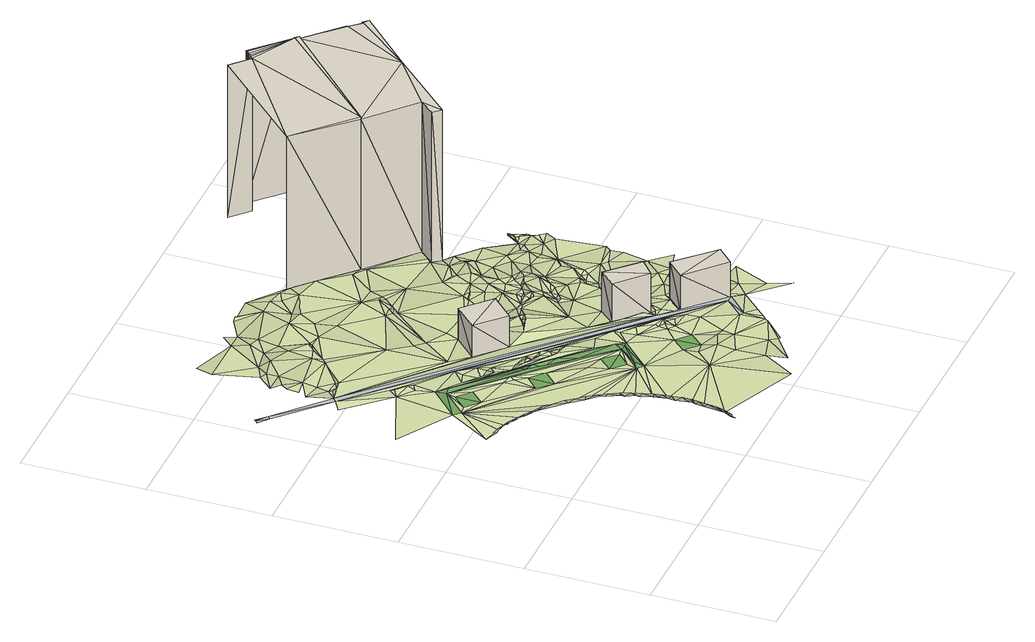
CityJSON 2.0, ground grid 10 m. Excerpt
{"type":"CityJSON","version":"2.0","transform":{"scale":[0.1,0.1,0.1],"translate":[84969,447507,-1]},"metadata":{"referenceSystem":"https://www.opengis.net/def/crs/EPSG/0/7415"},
"CityObjects":{
"object1":{"type":"GenericCityObject","attributes":{"bgt_status":"bestaand","bgt_type":"muur","plus_status":"geenWaarde","plus_type":"waardeOnbekend","relatievehoogteligging":"0"},"geometry":[{"type":"MultiSurface","lod":"1","boundaries":[[[0,1,2]],[[3,4,1]],[[5,0,2]],[[6,4,3]],[[7,6,3]],[[0,5,8]],[[0,3,1]],[[8,5,9]],[[10,8,9]],[[5,11,9]],[[5,12,11]]]}]},
"building1":{"type":"Building","attributes":{"bgt_status":"bestaand","identificatiebagpnd":"503100000018588","measuredHeight":3.21,"min-height-surface":0.35,"plus_status":"geenWaarde","relatievehoogteligging":"0"},"geometry":[{"type":"MultiSurface","lod":"1","boundaries":[[[13,14,15]],[[14,16,15]],[[17,18,13]],[[13,18,14]],[[19,17,15]],[[15,17,13]],[[20,19,16]],[[16,19,15]],[[18,20,14]],[[14,20,16]]]}]},
"building2":{"type":"Building","attributes":{"bgt_status":"bestaand","identificatiebagpnd":"503100000018599","measuredHeight":3.71,"min-height-surface":0.19,"plus_status":"geenWaarde","relatievehoogteligging":"0"},"geometry":[{"type":"MultiSurface","lod":"1","boundaries":[[[21,22,23]],[[22,24,23]],[[25,26,21]],[[21,26,22]],[[27,25,23]],[[23,25,21]],[[28,27,24]],[[24,27,23]],[[26,28,22]],[[22,28,24]]]}]},
"building3":{"type":"Building","attributes":{"bgt_status":"bestaand","identificatiebagpnd":"503100000018606","measuredHeight":3.38,"min-height-surface":0.2,"plus_status":"geenWaarde","relatievehoogteligging":"0"},"geometry":[{"type":"MultiSurface","lod":"1","boundaries":[[[29,30,31]],[[30,32,31]],[[33,34,29]],[[29,34,30]],[[35,33,31]],[[31,33,29]],[[36,35,32]],[[32,35,31]],[[34,36,30]],[[30,36,32]]]}]},
"building4":{"type":"Building","attributes":{"bgt_status":"bestaand","hoek":"(1:43.9)","identificatiebagpnd":"503100000004645","identificatiebagvbolaagstehuisnummer":"(1:503010000003305)","measuredHeight":13.8,"min-height-surface":0.21,"plaatsingspunt":"(1:84996.140447550.544)","plus_status":"geenWaarde","relatievehoogteligging":"0","tekst":"(1:45)"},"geometry":[{"type":"MultiSurface","lod":"1","boundaries":[[[37,38,39]],[[40,41,42]],[[42,41,43]],[[40,38,37]],[[41,40,37]],[[37,44,45]],[[37,46,44]],[[46,37,47]],[[48,37,45]],[[48,41,37]],[[49,50,40]],[[40,50,38]],[[51,52,42]],[[42,52,49]],[[42,49,40]],[[53,54,41]],[[41,54,43]],[[55,53,48]],[[48,53,41]],[[56,55,45]],[[45,55,48]],[[57,56,44]],[[44,56,45]],[[58,57,46]],[[46,57,44]],[[59,58,47]],[[47,58,46]],[[60,59,37]],[[37,59,47]],[[61,60,39]],[[39,60,37]],[[62,61,50]],[[50,61,38]],[[38,61,39]]]}]},
"building5":{"type":"Building","attributes":{"bgt_status":"bestaand","hoek":"(1:43.9)","identificatiebagpnd":"503100000025336","identificatiebagvbolaagstehuisnummer":"(1:503010000003307)","measuredHeight":13.6,"min-height-surface":0.22,"plaatsingspunt":"(1:85001.101447546.689)","plus_status":"geenWaarde","relatievehoogteligging":"0","tekst":"(1:47)"},"geometry":[{"type":"MultiSurface","lod":"1","boundaries":[[[63,64,65]],[[66,65,64]],[[64,63,49]],[[49,63,50]],[[67,68,50]],[[63,67,50]],[[63,69,67]],[[63,70,69]],[[69,70,71]],[[72,73,66]],[[66,73,65]],[[74,72,64]],[[64,72,66]],[[52,74,49]],[[49,74,64]],[[75,62,68]],[[68,62,50]],[[76,75,67]],[[67,75,68]],[[77,76,69]],[[69,76,67]],[[78,77,71]],[[71,77,69]],[[79,78,70]],[[70,78,71]]]}]},
"landuse1":{"type":"LandUse","attributes":{"bgt_fysiekvoorkomen":"onverhard","bgt_status":"bestaand","onbegroeidterreindeeloptalud":"0","plus_fysiekvoorkomen":"waardeOnbekend","plus_status":"geenWaarde","relatievehoogteligging":"0"},"geometry":[{"type":"MultiSurface","lod":"1","boundaries":[[[80,81,82]],[[83,80,84]],[[83,81,80]],[[83,85,81]],[[81,86,82]],[[85,87,81]],[[88,87,85]],[[89,88,85]],[[89,87,88]],[[82,86,90]],[[87,86,81]],[[89,91,87]],[[91,92,87]],[[93,94,90]],[[89,95,91]],[[92,86,87]],[[91,95,92]],[[95,96,92]],[[95,97,96]],[[96,98,92]],[[98,86,92]],[[96,97,98]],[[99,98,97]],[[93,0,100]],[[99,101,98]],[[102,86,98]],[[103,104,105]],[[106,107,104]],[[104,107,105]],[[101,102,98]],[[108,93,90]],[[107,109,105]],[[110,0,93]],[[111,102,101]],[[107,112,109]],[[107,113,112]],[[114,102,111]],[[112,113,115]],[[114,116,102]],[[117,110,93]],[[118,116,114]],[[115,113,119]],[[93,108,120]],[[121,117,93]],[[119,122,115]],[[118,123,116]],[[93,120,121]],[[124,122,119]],[[113,125,119]],[[121,110,117]],[[124,126,122]],[[126,127,122]],[[123,128,116]],[[125,124,119]],[[129,123,130]],[[126,131,127]],[[125,126,124]],[[127,131,132]],[[108,133,120]],[[128,123,129]],[[125,131,126]],[[133,110,121]],[[120,133,121]],[[131,134,132]],[[135,86,102]],[[134,136,132]],[[137,129,130]],[[125,134,131]],[[138,137,130]],[[139,140,136]],[[141,138,142]],[[137,128,129]],[[134,139,136]],[[143,142,144]],[[140,145,144]],[[137,138,141]],[[145,140,139]],[[134,145,139]],[[145,143,144]],[[146,141,142]],[[143,146,142]],[[146,137,141]],[[145,146,143]],[[147,110,133]],[[108,147,133]],[[108,148,147]],[[116,135,102]],[[113,107,149]],[[135,116,128]],[[150,148,151]],[[113,149,125]],[[151,148,152]],[[135,128,137]],[[148,150,147]],[[135,146,145]],[[135,137,146]],[[153,145,134]],[[134,125,149]],[[148,154,152]],[[150,151,155]],[[156,151,152]],[[150,155,147]],[[155,151,156]],[[156,152,157]],[[158,148,108]],[[149,107,159]],[[152,154,157]],[[156,157,155]],[[153,135,145]],[[157,154,160]],[[153,134,149]],[[155,161,147]],[[148,162,154]],[[160,154,163]],[[3,0,110]],[[157,161,155]],[[157,160,161]],[[164,163,154]],[[160,163,165]],[[166,165,163]],[[160,165,161]],[[164,154,167]],[[163,168,166]],[[168,163,164]],[[161,165,166]],[[154,162,167]],[[158,162,148]],[[168,169,166]],[[166,169,161]],[[147,3,110]],[[170,169,168]],[[169,170,161]],[[168,164,171]],[[149,159,172]],[[164,167,171]],[[168,171,170]],[[149,173,153]],[[174,171,167]],[[171,174,170]],[[167,175,174]],[[170,174,175]],[[162,175,167]],[[173,149,176]],[[149,172,177]],[[176,149,178]],[[170,179,161]],[[153,173,180]],[[175,181,170]],[[178,149,177]],[[158,153,180]],[[175,162,181]],[[161,3,147]],[[173,176,182]],[[172,183,184]],[[178,182,176]],[[181,162,158]],[[170,181,179]],[[177,172,184]],[[183,185,184]],[[158,179,181]],[[178,177,186]],[[182,178,187]],[[180,188,158]],[[158,189,179]],[[188,189,158]],[[177,184,186]],[[182,187,190]],[[178,186,187]],[[188,180,191]],[[180,190,191]],[[188,192,189]],[[161,179,3]],[[190,187,193]],[[189,194,179]],[[195,192,188]],[[193,187,186]],[[188,191,196]],[[189,192,194]],[[188,196,195]],[[184,185,197]],[[191,190,198]],[[186,184,197]],[[197,185,199]],[[191,200,196]],[[198,200,191]],[[194,192,195]],[[201,190,193]],[[194,195,196]],[[196,200,194]],[[190,201,198]],[[200,198,202]],[[179,194,203]],[[193,186,7]],[[194,200,202]],[[204,202,198]],[[186,197,205]],[[194,202,204]],[[203,204,198]],[[7,186,205]],[[203,194,204]],[[201,193,7]],[[198,201,203]],[[179,203,3]],[[6,205,206]],[[6,7,205]],[[6,206,207]],[[201,3,203]],[[7,3,201]]]}]},
"landuse2":{"type":"LandUse","attributes":{"bgt_fysiekvoorkomen":"erf","bgt_status":"bestaand","onbegroeidterreindeeloptalud":"0","plus_fysiekvoorkomen":"waardeOnbekend","plus_status":"geenWaarde","relatievehoogteligging":"0"},"geometry":[{"type":"MultiSurface","lod":"1","boundaries":[[[2,208,209]],[[208,2,210]],[[211,210,2]],[[212,213,214]],[[208,215,209]],[[212,209,215]],[[216,211,2]],[[217,213,212]],[[210,211,208]],[[218,215,208]],[[211,218,208]],[[219,220,217]],[[219,217,212]],[[216,218,211]],[[221,220,219]],[[221,222,220]],[[216,2,223]],[[224,212,215]],[[224,215,218]],[[224,218,216]],[[225,219,212]],[[226,227,222]],[[226,222,221]],[[228,221,219]],[[228,226,221]],[[225,212,224]],[[228,219,225]],[[223,2,18]],[[229,224,216]],[[230,227,231]],[[227,226,231]],[[232,226,228]],[[229,216,223]],[[20,18,2]],[[233,225,224]],[[234,228,225]],[[232,228,234]],[[235,225,233]],[[232,236,226]],[[229,233,224]],[[235,234,225]],[[226,236,231]],[[237,235,233]],[[238,232,234]],[[234,235,239]],[[229,223,240]],[[239,238,234]],[[236,232,241]],[[232,238,241]],[[237,239,235]],[[242,233,229]],[[243,240,223]],[[237,233,242]],[[20,2,1]],[[17,223,18]],[[238,239,244]],[[244,239,237]],[[231,236,245]],[[245,236,241]],[[223,17,243]],[[244,237,242]],[[246,231,245]],[[244,247,238]],[[247,241,238]],[[242,229,248]],[[249,229,240]],[[242,247,244]],[[17,250,243]],[[243,249,240]],[[245,241,251]],[[252,19,20]],[[249,248,229]],[[253,252,20]],[[254,242,248]],[[254,247,242]],[[247,251,241]],[[255,243,250]],[[245,251,256]],[[19,252,257]],[[250,17,258]],[[19,259,17]],[[252,260,257]],[[249,243,261]],[[262,247,254]],[[255,261,243]],[[19,257,263]],[[258,17,259]],[[257,260,264]],[[1,253,20]],[[251,265,256]],[[266,260,252]],[[257,264,263]],[[253,266,252]],[[262,267,247]],[[251,268,265]],[[267,251,247]],[[264,260,269]],[[255,250,258]],[[19,263,270]],[[271,254,248]],[[19,270,259]],[[264,269,263]],[[272,263,269]],[[266,269,260]],[[272,270,263]],[[248,249,271]],[[262,254,271]],[[258,259,273]],[[274,259,270]],[[273,259,274]],[[251,275,268]],[[261,276,249]],[[277,25,253]],[[278,251,267]],[[279,261,255]],[[280,272,269]],[[279,276,261]],[[281,270,272]],[[282,274,270]],[[1,277,253]],[[267,262,283]],[[284,258,273]],[[280,269,266]],[[284,273,274]],[[279,255,285]],[[278,275,251]],[[249,276,286]],[[27,266,253]],[[253,25,27]],[[279,285,276]],[[282,270,281]],[[284,274,282]],[[278,267,287]],[[281,272,280]],[[277,288,25]],[[286,271,249]],[[283,262,271]],[[255,258,289]],[[276,285,286]],[[290,258,284]],[[287,267,283]],[[1,288,277]],[[288,26,25]],[[291,281,280]],[[278,292,275]],[[280,266,293]],[[285,294,286]],[[278,287,292]],[[1,26,288]],[[295,281,291]],[[290,289,258]],[[296,284,282]],[[255,297,285]],[[281,296,282]],[[26,1,298]],[[271,286,299]],[[266,27,300]],[[298,1,301]],[[286,294,299]],[[291,280,293]],[[301,1,35]],[[292,287,283]],[[302,266,300]],[[302,293,266]],[[295,291,303]],[[275,292,51]],[[304,26,298]],[[295,296,281]],[[305,290,284]],[[271,299,306]],[[304,298,301]],[[255,289,297]],[[285,297,294]],[[303,291,293]],[[307,289,290]],[[308,295,303]],[[309,292,283]],[[296,305,284]],[[283,271,310]],[[311,307,290]],[[312,295,308]],[[299,294,297]],[[313,301,35]],[[4,35,1]],[[312,314,295]],[[313,304,301]],[[315,27,316]],[[28,26,304]],[[314,317,295]],[[318,27,315]],[[307,311,289]],[[295,317,296]],[[300,27,318]],[[311,290,305]],[[51,292,309]],[[308,303,319]],[[319,303,293]],[[299,297,306]],[[320,302,300]],[[319,312,308]],[[293,302,321]],[[316,27,28]],[[309,283,310]],[[302,320,321]],[[312,322,314]],[[271,306,323]],[[319,293,324]],[[313,325,304]],[[293,321,324]],[[322,312,319]],[[326,320,300]],[[322,317,314]],[[28,304,325]],[[318,315,316]],[[36,313,35]],[[207,327,6]],[[296,317,328]],[[311,329,289]],[[320,326,321]],[[309,310,51]],[[310,271,323]],[[330,305,296]],[[329,311,305]],[[324,321,331]],[[322,332,317]],[[289,333,297]],[[322,319,332]],[[332,328,317]],[[328,330,296]],[[326,331,321]],[[316,28,334]],[[325,313,335]],[[28,325,334]],[[336,319,324]],[[4,33,35]],[[337,300,318]],[[327,4,6]],[[329,333,289]],[[338,326,300]],[[36,335,313]],[[329,305,330]],[[318,316,339]],[[332,319,336]],[[339,316,334]],[[339,334,325]],[[331,326,340]],[[341,328,332]],[[330,328,341]],[[324,331,342]],[[306,297,343]],[[344,335,36]],[[345,300,337]],[[336,324,342]],[[345,338,300]],[[336,346,332]],[[338,340,326]],[[340,347,331]],[[341,332,346]],[[348,325,335]],[[4,327,33]],[[329,330,349]],[[350,318,339]],[[310,52,51]],[[330,341,351]],[[337,318,350]],[[33,327,352]],[[353,333,329]],[[342,331,347]],[[348,339,325]],[[343,323,306]],[[349,330,351]],[[36,354,344]],[[355,346,336]],[[341,346,356]],[[347,340,357]],[[335,344,348]],[[358,329,349]],[[338,357,340]],[[353,329,358]],[[355,336,342]],[[359,333,353]],[[342,347,357]],[[356,346,355]],[[33,352,34]],[[360,351,341]],[[352,327,361]],[[333,362,297]],[[323,52,310]],[[349,351,363]],[[36,34,354]],[[360,341,356]],[[358,349,363]],[[337,364,345]],[[365,337,350]],[[355,342,366]],[[357,338,367]],[[364,337,365]],[[368,338,345]],[[333,359,369]],[[342,357,367]],[[352,361,370]],[[361,327,371]],[[356,355,372]],[[350,339,373]],[[352,370,34]],[[297,362,343]],[[374,344,354]],[[367,338,368]],[[372,360,356]],[[366,342,367]],[[339,348,373]],[[368,345,364]],[[372,355,366]],[[371,327,375]],[[353,369,359]],[[348,344,374]],[[52,323,343]],[[376,353,358]],[[363,351,377]],[[354,34,378]],[[358,363,376]],[[377,351,360]],[[379,364,365]],[[364,379,368]],[[369,362,333]],[[370,361,380]],[[376,369,353]],[[380,34,370]],[[378,34,380]],[[350,381,365]],[[378,382,354]],[[383,368,379]],[[365,384,379]],[[373,348,374]],[[367,368,385]],[[372,366,386]],[[386,366,367]],[[387,360,372]],[[376,363,388]],[[389,378,380]],[[382,374,354]],[[388,363,377]],[[368,383,385]],[[390,361,371]],[[379,384,383]],[[377,360,387]],[[382,378,389]],[[391,350,373]],[[384,365,381]],[[376,392,369]],[[367,385,393]],[[380,361,390]],[[362,394,343]],[[74,52,343]],[[395,373,374]],[[384,396,383]],[[397,389,380]],[[385,383,396]],[[372,386,387]],[[398,381,350]],[[73,362,369]],[[376,388,392]],[[367,399,386]],[[367,393,399]],[[400,374,382]],[[388,377,401]],[[392,402,369]],[[395,374,400]],[[382,389,397]],[[391,398,350]],[[381,396,384]],[[72,394,362]],[[392,388,401]],[[369,402,73]],[[362,73,72]],[[394,74,343]],[[403,385,396]],[[391,373,395]],[[392,401,402]],[[401,377,404]],[[377,387,404]],[[393,385,403]],[[396,381,403]],[[400,405,395]],[[406,400,382]],[[72,74,394]],[[386,399,407]],[[393,403,399]],[[400,406,405]],[[387,386,408]],[[405,409,395]],[[402,401,410]],[[402,410,73]],[[407,408,386]],[[410,401,404]],[[408,404,387]],[[395,411,391]],[[407,399,412]],[[412,399,403]],[[398,413,381]],[[414,398,391]],[[408,407,412]],[[415,403,381]],[[408,416,404]],[[414,413,398]],[[410,417,73]],[[415,381,413]],[[412,403,418]],[[410,404,417]],[[416,417,404]],[[419,416,408]],[[412,418,408]],[[419,408,418]],[[419,417,416]],[[415,420,403]],[[418,403,420]],[[419,421,417]],[[419,418,421]],[[422,417,423]],[[421,423,417]],[[424,417,422]],[[425,418,420]],[[418,426,421]],[[422,423,427]],[[423,421,428]],[[427,423,428]],[[417,424,429]],[[418,425,426]],[[430,422,427]],[[424,422,430]],[[431,428,421]],[[432,421,426]],[[431,427,428]],[[430,427,431]],[[424,430,429]],[[431,429,430]]]}]},
"plantcover1":{"type":"PlantCover","attributes":{"begroeidterreindeeloptalud":"0","bgt_status":"bestaand","class":"groenvoorziening","plus_fysiekvoorkomen":"waardeOnbekend","plus_status":"geenWaarde","relatievehoogteligging":"0"},"geometry":[{"type":"MultiSurface","lod":"1","boundaries":[[[433,434,435]],[[434,436,435]]]}]},
"landuse3":{"type":"LandUse","attributes":{"bgt_fysiekvoorkomen":"openverharding","bgt_status":"bestaand","onbegroeidterreindeeloptalud":"0","plus_fysiekvoorkomen":"waardeOnbekend","plus_status":"geenWaarde","relatievehoogteligging":"0"},"geometry":[{"type":"MultiSurface","lod":"1","boundaries":[[[437,438,86]],[[135,437,86]],[[433,86,434]],[[438,439,440]],[[441,435,436]],[[441,86,433]],[[435,441,433]],[[442,443,135]],[[444,445,442]],[[442,446,443]],[[442,445,446]],[[440,441,436]],[[443,447,135]],[[439,438,448]],[[449,445,444]],[[442,450,444]],[[440,436,434]],[[86,438,434]],[[447,437,135]],[[447,449,437]],[[444,450,448]],[[442,441,450]],[[450,439,448]],[[450,440,439]],[[438,440,434]],[[450,441,440]],[[437,449,444]],[[447,445,449]]]}]},
"plantcover2":{"type":"PlantCover","attributes":{"begroeidterreindeeloptalud":"0","bgt_status":"bestaand","class":"groenvoorziening","plus_fysiekvoorkomen":"waardeOnbekend","plus_status":"geenWaarde","relatievehoogteligging":"0"},"geometry":[{"type":"MultiSurface","lod":"1","boundaries":[[[437,444,448]],[[437,448,438]]]}]},
"plantcover3":{"type":"PlantCover","attributes":{"begroeidterreindeeloptalud":"0","bgt_status":"bestaand","class":"groenvoorziening","plus_fysiekvoorkomen":"heesters","plus_status":"geenWaarde","relatievehoogteligging":"0"},"geometry":[{"type":"MultiSurface","lod":"1","boundaries":[[[90,86,441]],[[451,135,153]],[[452,442,451]],[[453,441,442]],[[454,455,453]],[[108,90,441]],[[455,456,457]],[[458,441,459]],[[108,455,158]],[[108,456,455]],[[460,458,459]],[[108,441,458]],[[452,454,442]],[[459,441,453]],[[455,457,453]],[[461,460,459]],[[457,459,453]],[[457,456,459]],[[456,461,459]],[[456,108,460]],[[442,454,453]],[[158,455,454]],[[456,460,461]],[[108,458,460]],[[158,452,153]],[[158,454,452]],[[452,451,153]],[[442,135,451]]]}]},
"plantcover4":{"type":"PlantCover","attributes":{"begroeidterreindeeloptalud":"0","bgt_status":"bestaand","class":"groenvoorziening","plus_fysiekvoorkomen":"waardeOnbekend","plus_status":"geenWaarde","relatievehoogteligging":"0"},"geometry":[{"type":"MultiSurface","lod":"1","boundaries":[[[447,443,446]],[[447,446,445]]]}]},
"plantcover5":{"type":"PlantCover","attributes":{"begroeidterreindeeloptalud":"0","bgt_status":"bestaand","class":"groenvoorziening","plus_fysiekvoorkomen":"waardeOnbekend","plus_status":"geenWaarde","relatievehoogteligging":"0"},"geometry":[{"type":"MultiSurface","lod":"1","boundaries":[[[173,182,180]],[[182,190,180]]]}]}
},
"vertices":[
[52,307,15],[244,126,15],[55,310,15],[283,83,14],[289,83,14],[17,347,14],[273,67,13],[270,69,13],[14,345,14],[8,354,14],[6,352,14],[9,354,14],[9,355,14],
[163,252,42],[145,234,42],[185,231,42],[167,213,42],[163,252,14],[145,234,14],[185,231,14],[167,213,14],
[227,154,47],[250,132,47],[239,167,47],[263,143,47],[227,154,12],[250,132,12],[239,167,12],[263,143,12],
[290,84,44],[303,97,44],[260,112,44],[274,126,44],[290,84,12],[303,97,12],[260,112,12],[274,126,12],
[310,437,148],[313,435,148],[310,438,148],[228,354,148],[273,457,148],[184,396,148],[258,471,148],[278,462,148],[277,460,148],[280,464,148],[281,465,148],[275,459,148],[228,354,146],[313,435,146],[184,396,12],[228,354,12],[273,457,12],[258,471,12],[275,459,12],[277,460,12],[278,462,12],[280,464,12],[281,465,12],[310,437,12],[310,438,12],[313,435,12],
[310,352,146],[266,320,146],[261,302,146],[255,308,146],[341,407,146],[341,408,146],[349,398,146],[354,395,146],[350,399,146],[255,308,12],[261,302,12],[266,320,12],[341,408,12],[341,407,12],[349,398,12],[350,399,12],[354,395,12],
[59,182,12],[63,182,12],[48,186,12],[62,180,16],[53,182,16],[70,177,16],[75,216,12],[71,181,12],[71,178,13],[78,174,15],[70,221,12],[80,175,12],[84,174,12],[78,269,12],[24,249,12],[85,170,15],[87,171,12],[93,165,15],[97,165,12],[100,161,15],[46,303,12],[106,155,15],[117,147,11],[140,26,15],[142,27,11],[143,33,15],[142,24,11],[146,34,11],[94,244,12],[145,40,15],[83,276,13],[113,149,15],[146,47,15],[148,51,11],[118,143,15],[147,54,15],[125,137,11],[83,272,14],[124,136,15],[149,58,11],[91,259,12],[92,265,14],[148,61,15],[129,129,15],[150,61,11],[153,62,11],[150,64,11],[148,68,15],[134,128,11],[133,124,12],[133,122,15],[148,74,11],[147,76,15],[96,262,13],[149,80,11],[178,116,11],[146,83,15],[140,114,11],[137,114,15],[147,87,12],[145,90,15],[140,111,11],[140,106,15],[144,101,11],[143,98,15],[147,91,11],[144,104,11],[121,239,15],[110,229,14],[202,67,11],[120,232,14],[122,218,13],[130,211,15],[183,112,11],[140,201,13],[131,225,15],[133,218,13],[135,215,15],[206,135,12],[212,6,11],[147,201,13],[161,198,13],[188,154,14],[151,195,14],[168,179,14],[156,195,15],[160,191,12],[171,176,15],[164,188,14],[164,192,12],[170,189,14],[172,183,14],[227,32,12],[212,92,12],[178,177,14],[182,174,15],[212,80,13],[226,56,12],[225,70,14],[213,148,15],[222,103,12],[202,158,13],[223,82,12],[228,15,13],[246,37,13],[253,32,11],[245,64,12],[239,75,13],[219,131,12],[216,144,13],[233,93,12],[234,113,12],[224,134,15],[247,74,12],[242,119,15],[235,123,13],[235,120,12],[269,46,13],[240,109,12],[254,31,11],[238,116,14],[258,96,12],[241,116,14],[256,107,13],[247,112,13],[271,49,13],[274,52,13],[281,59,13],
[65,318,13],[50,330,15],[65,314,14],[71,314,13],[64,338,17],[52,346,17],[51,336,17],[67,328,13],[76,314,15],[57,352,16],[77,317,13],[67,358,16],[54,360,13],[68,368,15],[65,372,13],[131,248,15],[96,332,16],[97,343,17],[77,378,13],[56,407,13],[81,370,18],[128,296,16],[61,421,12],[97,407,13],[93,380,15],[101,336,15],[100,363,17],[107,346,17],[99,393,16],[116,350,15],[106,373,15],[114,352,17],[139,278,17],[108,390,16],[130,350,14],[149,272,15],[119,353,14],[110,407,13],[107,417,12],[139,377,14],[147,342,15],[172,313,15],[165,262,16],[146,400,15],[182,207,19],[212,168,14],[145,359,14],[179,306,15],[128,417,13],[191,211,19],[193,258,16],[191,241,16],[196,211,22],[176,309,16],[151,373,16],[197,217,22],[196,214,20],[131,417,15],[218,185,16],[152,380,13],[135,417,12],[201,214,22],[199,238,10],[183,336,15],[201,218,19],[196,248,15],[199,241,11],[153,417,14],[180,313,16],[231,147,15],[160,400,15],[180,309,17],[216,222,16],[213,225,17],[204,241,12],[176,383,15],[205,248,15],[186,313,15],[188,324,17],[165,393,14],[244,136,15],[216,268,16],[212,262,16],[219,222,17],[173,397,15],[235,211,18],[193,321,15],[223,225,15],[229,242,17],[213,312,14],[250,128,15],[194,324,16],[241,190,15],[253,125,15],[238,201,12],[231,218,18],[255,135,16],[227,255,16],[199,335,15],[216,265,14],[231,221,16],[183,393,14],[198,378,15],[221,265,17],[231,225,17],[267,123,15],[232,228,15],[248,163,15],[261,147,14],[232,232,16],[256,172,15],[236,221,19],[242,200,14],[242,204,12],[237,228,15],[214,355,16],[240,214,18],[264,140,15],[246,204,14],[295,74,14],[234,242,15],[233,269,16],[235,255,18],[247,210,13],[242,231,15],[228,289,16],[265,147,15],[272,129,15],[246,231,18],[265,178,14],[259,202,15],[271,152,14],[254,210,14],[244,245,15],[256,223,19],[227,349,14],[282,123,15],[267,194,14],[246,234,15],[254,213,16],[287,136,14],[242,265,18],[273,170,15],[245,251,17],[292,86,14],[239,282,17],[292,111,15],[254,234,18],[251,241,15],[258,216,15],[243,272,19],[239,286,15],[255,244,15],[305,83,15],[252,308,14],[247,265,16],[271,191,11],[275,183,10],[260,230,18],[266,222,13],[272,197,14],[250,292,16],[303,94,14],[313,64,15],[261,239,17],[296,144,16],[299,137,14],[322,46,14],[257,281,18],[264,263,13],[303,98,15],[276,193,10],[311,96,14],[295,189,14],[314,116,16],[281,199,10],[285,195,10],[283,206,14],[277,238,13],[275,252,14],[263,277,16],[312,99,15],[328,94,14],[311,158,14],[261,287,15],[284,216,13],[256,311,14],[308,138,14],[285,198,13],[318,104,14],[301,185,13],[289,222,14],[308,135,16],[266,277,14],[265,294,15],[291,221,13],[280,258,15],[316,133,16],[319,129,15],[287,236,14],[292,245,14],[319,135,15],[283,278,15],[323,141,16],[293,235,13],[315,189,14],[314,178,15],[320,194,13],[293,252,13],[302,257,12],[308,239,12],[299,251,14],[316,233,13],[314,251,13],[308,262,13],[308,259,14],[312,269,12],[322,242,12],[318,247,12],[311,262,9],[311,259,13],[314,270,9],[312,265,12],[319,257,10],[318,250,9],
[82,217,12],[93,207,12],[93,228,12],[104,218,12],
[136,165,12],[125,176,12],[130,195,12],[124,201,12],[94,235,13],[197,135,12],[179,124,12],[147,176,12],[179,145,12],[190,134,12],[169,134,12],[136,186,12],[164,149,13],[131,198,14],
[183,120,13],[201,134,13],[172,159,14],[199,141,14],[165,175,14],[150,188,15],[154,181,12],[98,235,15],[142,191,15],[143,195,14],[146,191,13]
]}
